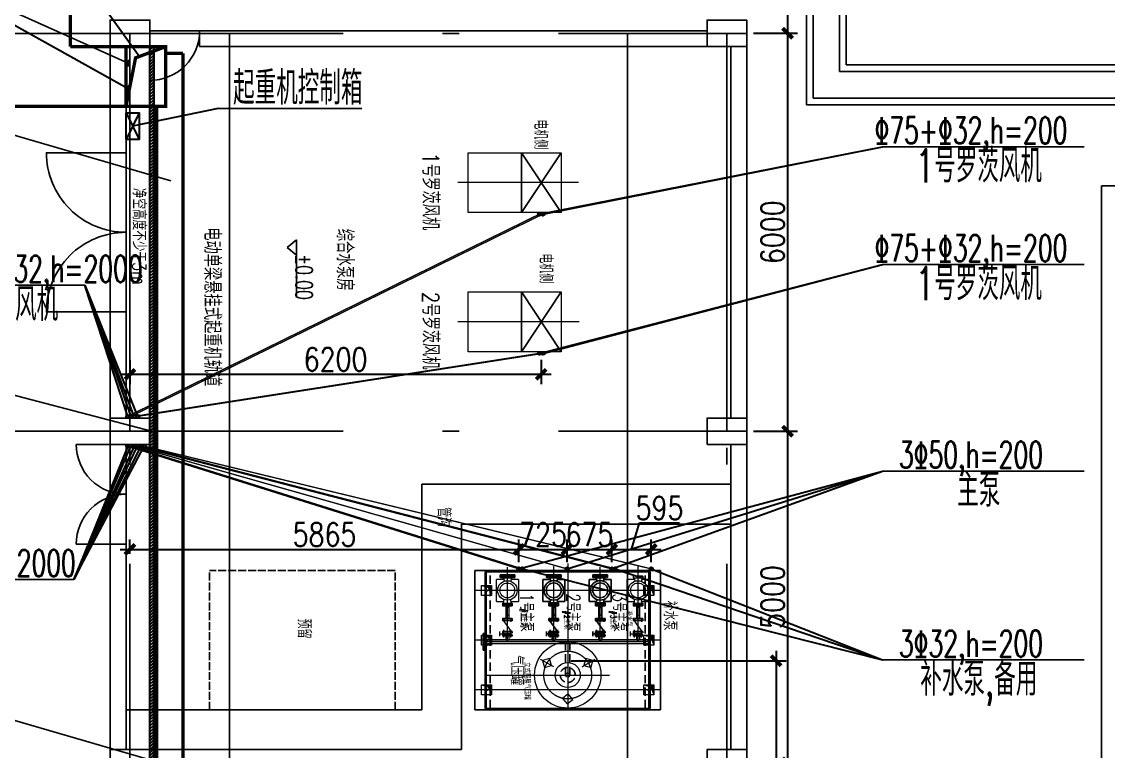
# Model space of a CAD drawing. Header units: millimetres. Extents: x -437359 to 106527, y -82378 to 117612.
# Drawn here: x -424133 to -407750, y 19284 to 30284 of the extents above; entities that cross this region are included whole.
import ezdxf
from ezdxf.enums import TextEntityAlignment as Align

# ---------------------------------------------------------------- set-up
doc = ezdxf.new("R2010")
doc.units = ezdxf.units.MM
for name, pattern in [('ACAD_ISO02W100', [15, 12, -3]), ('ACAD_ISO10W100', [18.5, 12, -3, 0.5, -3]), ('DASH', [0.35, 0.25, -0.1]), ('DASHED2', [0.375, 0.25, -0.125])]:
    doc.linetypes.add(name, pattern=pattern)
doc.layers.get('0').update_dxf_attribs({"color": 8})
doc.layers.get('Defpoints').update_dxf_attribs({"color": 8})
for name, color, linetype in [('01', 8, 'Continuous'), ('11', 8, 'Continuous'), ('2', 8, 'Continuous'), ('4', 8, 'DASHED2'), ('8', 8, 'Continuous'), ('DIM_SYMB', 8, 'Continuous'), ('EQUIPMENT', 8, 'Continuous'), ('NEW', 8, 'Continuous'), ('n道路竖向', 8, 'Continuous'), ('桥架标注', 8, 'Continuous'), ('水管', 8, 'Continuous'), ('生活水管道', 8, 'Continuous'), ('管道标注', 8, 'Continuous')]:
    doc.layers.add(name, color=color, linetype=linetype)
for name, color, linetype, lineweight in [('中心线', 8, 'ACAD_ISO10W100', 5), ('尺寸标注', 8, 'Continuous', 18), ('电缆通道', 8, 'Continuous', 30)]:
    doc.layers.add(name, color=color, linetype=linetype, lineweight=lineweight)
doc.styles.add('geditxt1', font='geditxt.shx', dxfattribs={"width": 0.65, "bigfont": 'hzfs_1.shx'})
doc.styles.add('HZ', font='geditxt.shx', dxfattribs={"width": 0.8, "bigfont": 'hzfs_1.shx'})
doc.styles.add('STYLE1', font='geditxt.shx', dxfattribs={"width": 0.7, "bigfont": 'hzfs_1.shx'})
doc.styles.add('WS', font='geditxt.shx', dxfattribs={"width": 0.75, "bigfont": 'hzfs_1.shx'})
doc.dimstyles.new('yk1.50', dxfattribs={"dimtxt": 350, "dimasz": 150, "dimexe": 150, "dimexo": 100, "dimgap": 50, "dimtad": 1, "dimdec": 0, "dimdsep": 46, "dimtxsty": 'HZ', "dimblk": 'ARCHTICK', "dimcen": 2.5, "dimdle": 150, "dimclrd": 256, "dimclre": 256, "dimclrt": 256, "dimadec": 0, "dimazin": 0, "dimtfac": 1, "dimtdec": 0, "dimtmove": 1, "dimatfit": 3, "dimfxl": 0, "dimlwd": -1, "dimlwe": -1, "dimarcsym": 0})

# ---------------------------------------------------------------- blocks, each defined once
blk = doc.blocks.new('AUDIT_I_151102162917-0')
for p, q in [((-8902, 1188), (-8786, 1188)), ((-8608, 1188), (-8664, 1188)), ((-8434, 1188), (-8377, 1188)), ((-8902, 1080), (-8786, 1080)), ((-8608, 1080), (-8665, 1080)), ((-8434, 1080), (-8377, 1080, 6))]:
    blk.add_line(p, q)
at = {"layer": '2'}
for p, q in [((-8880, 1157), (-8937, 1157)), ((-8880, 1246), (-8812, 1246)), ((-8880, 1061), (-8880, 1207)), ((-8862, 1207), (-8880, 1207)), ((-8862, 1061), (-8862, 1207)), ((-8862, 1069), (-8830, 1198)), ((-8862, 1198), (-8830, 1069)), ((-8846, 1246), (-8846, 1134)), ((-8830, 1207), (-8830, 1061)), ((-8812, 1207), (-8830, 1207)), ((-8812, 1061), (-8812, 1207)), ((-8652, 1192), (-8812, 1076)), ((-8652, 1061), (-8652, 1207)), ((-8617, 1207), (-8652, 1207)), ((-8635, 1207), (-8635, 1061)), ((-8617, 1061), (-8617, 1207)), ((-8425, 1157), (-8617, 1157)), ((-8568, 1110), (-8568, 1157)), ((-8451, 1110), (-8451, 1157)), ((-8425, 1207), (-8425, 1061)), ((-8382, 1207), (-8425, 1207)), ((-8407, 1061), (-8407, 1207)), ((-8382, 1207), (-8382, 1190, 1)), ((-8382, 1207), (-8382, 1061)), ((-8382, 1190), (-8330, 1184)), ((-8358, 1300), (-8358, 1187)), ((-8358, 1300), (-8026, 1300)), ((-8003, 1190), (-8054, 1184)), ((-8026, 1187), (-8026, 1300)), ((-8003, 1207), (-8003, 1061)), ((-7979, 1207), (-8003, 1207)), ((-7977, 1061), (-7977, 1207)), ((-8880, 1110), (-8937, 1110)), ((-8862, 1061), (-8880, 1061)), ((-8812, 1061), (-8830, 1061)), ((-8617, 1061), (-8652, 1061)), ((-8425, 1110), (-8617, 1110)), ((-8382, 1061), (-8425, 1061)), ((-8382, 1077), (-8330, 1084)), ((-8358, 1080), (-8358, 968)), ((-8003, 1077), (-8054, 1084)), ((-8026, 968), (-8026, 1080, 1)), ((-7977, 1061), (-8003, 1061)), ((-7977, 1113), (-7977, 1061)), ((-8026, 968), (-8358, 968))]:
    blk.add_line(p, q, dxfattribs=at)
for radius in [147, 112]:
    blk.add_circle((-8192, 1134), radius, dxfattribs=at)
blk.add_arc((-8913, 1134), 33.2, 134.7843, 225.2157, dxfattribs=at)
at = {"layer": '11', "style": 'STYLE1'}
blk.add_text('主泵', height=2.44, dxfattribs=at).set_placement((-8276, 1095), align=Align.BOTTOM_LEFT)
blk = doc.blocks.new('AUDIT_I_151102162917-1')
for p, q in [((-8902, 488), (-8786, 488)), ((-8902, 380), (-8786, 380)), ((-8608, 380), (-8665, 380)), ((-8608, 488), (-8664, 488)), ((-8434, 488), (-8377, 488)), ((-8434, 380), (-8377, 380, 6))]:
    blk.add_line(p, q)
at = {"layer": '2'}
for p, q in [((-8880, 546), (-8812, 546)), ((-8880, 361), (-8880, 507)), ((-8862, 507), (-8880, 507)), ((-8862, 361), (-8862, 507)), ((-8862, 369), (-8830, 498)), ((-8862, 498), (-8830, 369)), ((-8846, 546), (-8846, 434)), ((-8830, 507), (-8830, 361)), ((-8812, 507), (-8830, 507)), ((-8812, 361), (-8812, 507)), ((-8652, 492), (-8812, 376)), ((-8652, 361), (-8652, 507)), ((-8617, 507), (-8652, 507)), ((-8635, 507), (-8635, 361)), ((-8617, 361), (-8617, 507)), ((-8425, 507), (-8425, 361)), ((-8382, 507), (-8425, 507)), ((-8407, 361), (-8407, 507)), ((-8382, 507), (-8382, 490, 1)), ((-8382, 507), (-8382, 361)), ((-8358, 600), (-8358, 487)), ((-8358, 600), (-8026, 600)), ((-8026, 487), (-8026, 600)), ((-8003, 507), (-8003, 361)), ((-7979, 507), (-8003, 507)), ((-7977, 361), (-7977, 507)), ((-8880, 457), (-8937, 457)), ((-8880, 410), (-8937, 410)), ((-8862, 361), (-8880, 361)), ((-8812, 361), (-8830, 361)), ((-8617, 361), (-8652, 361)), ((-8425, 457), (-8617, 457)), ((-8425, 410), (-8617, 410)), ((-8568, 410), (-8568, 457)), ((-8451, 410), (-8451, 457)), ((-8382, 361), (-8425, 361)), ((-8382, 490), (-8330, 484)), ((-8382, 377), (-8330, 384)), ((-8358, 380), (-8358, 268)), ((-8003, 490), (-8054, 484)), ((-8003, 377), (-8054, 384)), ((-8026, 268), (-8026, 380, 1)), ((-7977, 361), (-8003, 361)), ((-7977, 413), (-7977, 361)), ((-8026, 268), (-8358, 268))]:
    blk.add_line(p, q, dxfattribs=at)
for radius in [147, 112]:
    blk.add_circle((-8192, 434), radius, dxfattribs=at)
blk.add_arc((-8913, 434), 33.2, 134.7843, 225.2157, dxfattribs=at)
at = {"layer": '11', "style": 'STYLE1'}
blk.add_text('主泵', height=2.44, dxfattribs=at).set_placement((-8276, 395), align=Align.BOTTOM_LEFT)
blk = doc.blocks.new('A$C1347408C')
at = {"lineweight": 0}
for p, q in [((-1258, -111), (-1315, -111, 6)), ((-1085, -111), (-1028, -111)), ((-791, -111), (-906, -111)), ((-1258, -219), (-1315, -219)), ((-1085, -219), (-1028, -219)), ((-791, -219), (-906, -219)), ((-1258, -2081), (-1315, -2081, 6)), ((-1085, -2081), (-1028, -2081)), ((-791, -2081), (-906, -2081)), ((-1258, -2189), (-1315, -2189)), ((-1085, -2189), (-1028, -2189)), ((-791, -2189), (-906, -2189))]:
    blk.add_line(p, q, dxfattribs=at)
at = {"layer": '2', "lineweight": 0}
for p, q in [((-1500, 25, 0), (-1775, 25, 1)), ((-1775, 25), (-1775, -2475)), ((-1666, 1), (-1334, 1)), ((-1666, 1), (-1666, -111)), ((275, 25), (-1500, 25)), ((-1334, -111), (-1334, 1)), ((-757, 25), (-757, -141)), ((-693, 25), (-693, -2445)), ((275, -2475), (275, 25)), ((-1715, -144), (-1715, -92)), ((-1715, -92), (-1715, -238)), ((-1715, -92), (-1690, -92)), ((-1690, -238), (-1690, -92)), ((-1690, -108), (-1638, -115)), ((-1310, -108), (-1362, -115)), ((-1310, -238), (-1310, -92)), ((-1310, -92), (-1267, -92)), ((-1285, -92), (-1285, -238)), ((-1267, -238), (-1267, -92)), ((-1267, -141), (-1075, -141)), ((-1241, -141), (-1241, -189)), ((-1124, -141), (-1124, -189)), ((-1075, -92), (-1075, -238)), ((-1075, -92), (-1040, -92)), ((-1058, -238), (-1058, -92)), ((-1040, -92), (-1040, -238)), ((-1040, -224), (-880, -107)), ((-880, -92), (-880, -238)), ((-880, -92), (-863, -92)), ((-863, -238), (-863, -92)), ((-830, -100), (-863, -230)), ((-830, -230), (-863, -100)), ((-830, -92), (-830, -238)), ((-830, -92), (-813, -92)), ((-813, -92), (-813, -238)), ((-813, -141), (-756, -141)), ((-1713, -238), (-1690, -238)), ((-1690, -222), (-1638, -215)), ((-1666, -219), (-1666, -331)), ((-1310, -222), (-1362, -215)), ((-1334, -331), (-1334, -219)), ((-1310, -238), (-1310, -222)), ((-1310, -238), (-1267, -238)), ((-1267, -189), (-1075, -189)), ((-1075, -238), (-1040, -238)), ((-880, -238), (-863, -238)), ((-813, -277), (-880, -277)), ((-846, -277), (-846, -165)), ((-830, -238), (-813, -238)), ((-813, -189), (-756, -189)), ((-757, -189), (-757, -711, 1)), ((-1334, -331), (-1666, -331)), ((-757, -759), (-757, -1411)), ((-444, -846), (-472, -952)), ((-472, -952), (-366, -981)), ((-338, -874), (-444, -846)), ((-366, -981), (-338, -874)), ((143, -1148), (58, -1217)), ((58, -1217), (127, -1302)), ((127, -1302), (212, -1233)), ((212, -1233), (143, -1148)), ((-757, -1459), (-757, -2111)), ((-366, -1469), (-472, -1498)), ((-338, -1576), (-366, -1469)), ((-472, -1498), (-444, -1604)), ((-444, -1604), (-338, -1576)), ((-1715, -2114), (-1715, -2062)), ((-1715, -2062), (-1715, -2208)), ((-1715, -2062), (-1690, -2062)), ((-1690, -2208), (-1690, -2062)), ((-1690, -2078), (-1638, -2085)), ((-1666, -1969), (-1334, -1969)), ((-1666, -1969), (-1666, -2081, 1)), ((-1310, -2078), (-1362, -2085)), ((-1334, -2081), (-1334, -1969)), ((-1310, -2062), (-1267, -2062)), ((-1310, -2208), (-1310, -2062)), ((-1285, -2062), (-1285, -2208)), ((-1267, -2208), (-1267, -2062)), ((-1267, -2111), (-1075, -2111)), ((-1241, -2111), (-1241, -2159)), ((-1124, -2111), (-1124, -2159)), ((-1075, -2062), (-1075, -2208)), ((-1075, -2062), (-1040, -2062)), ((-1058, -2208), (-1058, -2062)), ((-1040, -2062), (-1040, -2208)), ((-1040, -2194), (-880, -2077)), ((-880, -2062), (-880, -2208)), ((-880, -2062), (-863, -2062)), ((-863, -2208), (-863, -2062)), ((-830, -2070), (-863, -2200)), ((-830, -2200), (-863, -2070)), ((-830, -2062), (-830, -2208)), ((-830, -2062), (-813, -2062)), ((-813, -2062), (-813, -2208)), ((-813, -2111), (-756, -2111)), ((-1713, -2208), (-1690, -2208)), ((-1690, -2192), (-1638, -2185)), ((-1666, -2189), (-1666, -2301)), ((-1310, -2192), (-1362, -2185)), ((-1334, -2301), (-1334, -2189)), ((-1310, -2208), (-1310, -2192)), ((-1310, -2208), (-1267, -2208)), ((-1267, -2159), (-1075, -2159)), ((-1075, -2208), (-1040, -2208)), ((-880, -2208), (-863, -2208)), ((-813, -2247), (-880, -2247)), ((-846, -2247), (-846, -2135)), ((-830, -2208), (-813, -2208)), ((-813, -2159), (-756, -2159)), ((-757, -2159), (-757, -2445)), ((-1334, -2301), (-1666, -2301)), ((-788, -2475), (-788, -2445)), ((-662, -2445), (-788, -2445)), ((-662, -2475), (-662, -2445)), ((-1775, -2475), (-1500, -2475)), ((-1500, -2475), (275, -2475))]:
    blk.add_line(p, q, dxfattribs=at)
for centre, radius in [((-1500, -165), 147), ((-1500, -165), 112), ((-225, -1225), 500), ((-225, -1225), 189), ((-1500, -2135), 147), ((-1500, -2135), 112)]:
    blk.add_circle(centre, radius, dxfattribs=at)
for centre in [(-779, -165), (-779, -2135)]:
    blk.add_arc(centre, 33.2, 314.7843, 45.2157, dxfattribs=at)
at = {"layer": '4', "ltscale": 500}
for p, q in [((275, -56), (-1775, -56)), ((-225, -1193), (-693, -1193)), ((-225, -1257), (-693, -1257, 6)), ((275, -2394), (-1775, -2394))]:
    blk.add_line(p, q, dxfattribs=at)
at = {"layer": '4', "lineweight": 0}
for p, q in [((-724, -1193), (-725, -1193)), ((-724, -1257), (-725, -1257))]:
    blk.add_line(p, q, dxfattribs=at)
blk.add_circle((-225, -1225), 32, dxfattribs=at)
at = {"layer": '4', "ltscale": 500}
for start, end in [(90, 180), (0, 90), (180, 270), (270, 0)]:
    blk.add_arc((-225, -1225), 113, start, end, dxfattribs=at)
at = {"layer": '4', "lineweight": 0}
blk.add_arc((-693, -1225), 32, 90, 270, dxfattribs=at)
at = {"layer": '中心线', "ltscale": 300}
for p, q in [((275, 0), (-1775, 0)), ((-1500, 25), (-1500, -2475)), ((-1500, 25), (-1500, -25)), ((-750, 25), (-750, -25)), ((-725, 25), (-725, -2475)), ((0, 25), (0, -25)), ((-733, -165), (-1866, -165)), ((-225, -2475, -1), (-225, -595, 1)), ((-733, -735), (-1851, -735)), ((-444, -846), (-463, -813)), ((-405, -913), (-444, -846)), ((-366, -981), (-405, -913)), ((-350, -1008), (-366, -981)), ((-1904, -1225), (304, -1225)), ((-732, -1435), (-1866, -1435)), ((-366, -1469), (-405, -1537)), ((-346, -1435), (-366, -1469)), ((-444, -1604), (-461, -1634)), ((-405, -1537), (-444, -1604)), ((-732, -2135), (-1852, -2135)), ((275, -2450), (-1775, -2450)), ((-1500, -2475), (-1500, -2425)), ((-750, -2475), (-750, -2425)), ((0, -2475), (0, -2425))]:
    blk.add_line(p, q, dxfattribs=at)
blk.add_circle((-225, -1225), 360, dxfattribs=at)
at = {"layer": '尺寸标注'}
for centre in [(-1500, 0), (-750, 0), (0, 0), (-1500, -2450), (-750, -2450), (0, -2450)]:
    blk.add_circle(centre, 14, dxfattribs=at)
at = {"lineweight": 0, "rotation": 180}
for name in ['AUDIT_I_151102162917-1', 'AUDIT_I_151102162917-0']:
    blk.add_blockref(name, (-9693, -301), dxfattribs=at)
at = {"layer": '01', "color": 2, "style": 'HZ', "width": 0.75}
for s, p in [('补水泵', (-1196, -341)), ('#3主泵', (-1196, -580)), ('#2主泵', (-1196, -1280)), ('#1主泵', (-1224, -1923))]:
    blk.add_text(s, height=80, dxfattribs=at).set_placement(p)
blk.add_text('立式隔膜气压罐', height=80, rotation=360, dxfattribs=at).set_placement((-418, -1876))
at = {"layer": '11', "lineweight": 0, "style": 'STYLE1'}
for s, p in [('补水泵', (-1374, -119)), ('主泵', (-1416, -2096))]:
    blk.add_text(s, height=2.44, rotation=180, dxfattribs=at).set_placement(p, align=Align.BOTTOM_LEFT)
blk = doc.blocks.new('A$C1EB803F9')
at = {"layer": '8'}
h = blk.add_hatch(color=7, dxfattribs=at)
h.paths.add_polyline_path([(-1800, -100), (-1800, -130), (-1725, -100)])
h.paths.add_polyline_path([(-1875, -100), (-1875, -175), (-1845, -175), (-1832, -143), (-1800, -130), (-1800, -100)])
h.paths.add_polyline_path([(-1875, -250), (-1845, -175), (-1875, -175)])
h = blk.add_hatch(color=7, dxfattribs=at)
h.paths.add_polyline_path([(-1050, -100), (-1050, -130), (-975, -100)])
h.paths.add_polyline_path([(-1125, -100), (-1125, -175), (-1095, -175), (-1082, -143), (-1050, -130), (-1050, -100)])
h.paths.add_polyline_path([(-1125, -250), (-1095, -175), (-1125, -175)])
h = blk.add_hatch(color=7, dxfattribs=at)
h.paths.add_polyline_path([(-300, -100), (-300, -130), (-225, -100)])
h.paths.add_polyline_path([(-375, -100), (-375, -175), (-345, -175), (-332, -143), (-300, -130), (-300, -100)])
h.paths.add_polyline_path([(-375, -250), (-345, -175), (-375, -175)])
h = blk.add_hatch(color=7, dxfattribs=at)
h.paths.add_polyline_path([(-1800, -2550), (-1800, -2580), (-1725, -2550)])
h.paths.add_polyline_path([(-1875, -2550), (-1875, -2625), (-1845, -2625), (-1832, -2593), (-1800, -2580), (-1800, -2550)])
h.paths.add_polyline_path([(-1875, -2700), (-1845, -2625), (-1875, -2625)])
h = blk.add_hatch(color=7, dxfattribs=at)
h.paths.add_polyline_path([(-1050, -2550), (-1050, -2580), (-975, -2550)])
h.paths.add_polyline_path([(-1125, -2550), (-1125, -2625), (-1095, -2625), (-1082, -2593), (-1050, -2580), (-1050, -2550)])
h.paths.add_polyline_path([(-1125, -2700), (-1095, -2625), (-1125, -2625)])
h = blk.add_hatch(color=7, dxfattribs=at)
h.paths.add_polyline_path([(-300, -2550), (-300, -2580), (-225, -2550)])
h.paths.add_polyline_path([(-375, -2550), (-375, -2625), (-345, -2625), (-332, -2593), (-300, -2580), (-300, -2550)])
h.paths.add_polyline_path([(-375, -2700), (-345, -2625), (-375, -2625)])
at = {"layer": '中心线', "ltscale": 300}
for p, q in [((-1800, 0), (-1800, -2800)), ((-1050, 0), (-1050, -2800)), ((-300, 0), (-300, -2800)), ((-2100, -175), (0, -175)), ((0, -2625), (-2100, -2625))]:
    blk.add_line(p, q, dxfattribs=at)
at = {"layer": '尺寸标注', "color": 3}
for p, q in [((-1875, -250), (-1848, -148)), ((-1848, -148), (-1725, -100)), ((-1125, -250), (-1098, -148)), ((-1098, -148), (-975, -100)), ((-375, -250), (-348, -148)), ((-348, -148), (-225, -100)), ((-1875, -2700), (-1848, -2598)), ((-1848, -2598), (-1725, -2550)), ((-1125, -2700), (-1098, -2598)), ((-1098, -2598), (-975, -2550)), ((-375, -2700), (-348, -2598)), ((-348, -2598), (-225, -2550))]:
    blk.add_line(p, q, dxfattribs=at)
for points in [[(-2100, 0), (0, 0), (0, -2800), (-2100, -2800)], [(-1875, -100), (-1725, -100), (-1725, -250), (-1875, -250)], [(-1125, -100), (-975, -100), (-975, -250), (-1125, -250)], [(-375, -100), (-225, -100), (-225, -250), (-375, -250)], [(-1875, -2550), (-1725, -2550), (-1725, -2700), (-1875, -2700)], [(-1125, -2550), (-975, -2550), (-975, -2700), (-1125, -2700)], [(-375, -2550), (-225, -2550), (-225, -2700), (-375, -2700)]]:
    blk.add_lwpolyline(points, close=True, dxfattribs=at)
blk.add_blockref('A$C1347408C', (-300, -175))
blk = doc.blocks.new('法兰DN125')
at = {"lineweight": -3, "ltscale": 10}
for p, q in [((125, 0), (-125, 0)), ((-125, 0), (-125, -22)), ((125, -22), (125, 0)), ((-125, -22), (125, -22)), ((-125, -22), (125, -22)), ((-125, -47), (-125, -25)), ((-125, -25), (125, -25)), ((125, -47), (-125, -47)), ((125, -25), (125, -47))]:
    blk.add_line(p, q, dxfattribs=at)
blk = doc.blocks.new('A$C3E227F65')
blk.add_lwpolyline([(0, 12350), (0, 25050), (36700, 25050), (36700, 12350)])
blk = doc.blocks.new('qsc')
at = {"layer": '水管'}
blk.add_blockref('A$C3E227F65', (272865, 69237), dxfattribs=at)
blk = doc.blocks.new('_ArchTick')
at = {"color": 0, "linetype": 'ByBlock', "const_width": 0.4}
blk.add_lwpolyline([(-0.5, -0.5), (0.5, 0.5)], dxfattribs=at)
blk = doc.blocks.new('*D381')
at = {"layer": 'Defpoints', "color": 0, "transparency": 16777216}
for p in [(-413201, 33609), (-413201, 30109), (-412586, 30109)]:
    blk.add_point(p, dxfattribs=at)
at = {"layer": '电缆通道', "transparency": 16777216}
for p, q in [((-412586, 33759), (-412586, 29959)), ((-413101, 33609), (-412436, 33609)), ((-413101, 30109), (-412436, 30109))]:
    blk.add_line(p, q, dxfattribs=at)
at = {"layer": '电缆通道', "transparency": 16777216, "xscale": 150, "yscale": 150, "zscale": 150}
for p, rotation in [((-412586, 33609), 90), ((-412586, 30109), 270)]:
    blk.add_blockref('_ArchTick', p, dxfattribs=dict(at, rotation=rotation))
at = {"layer": '电缆通道', "transparency": 16777216, "insert": (-412811, 31859), "char_height": 350, "attachment_point": 5, "rotation": 90, "style": 'HZ'}
blk.add_mtext('3500', dxfattribs=at)
blk = doc.blocks.new('*D382')
at = {"layer": 'Defpoints', "color": 0, "transparency": 16777216}
for p in [(-413201, 30109), (-413201, 24109), (-412586, 24109)]:
    blk.add_point(p, dxfattribs=at)
at = {"layer": '电缆通道', "transparency": 16777216}
for p, q in [((-412586, 30259), (-412586, 23959)), ((-413101, 30109), (-412436, 30109)), ((-413101, 24109), (-412436, 24109))]:
    blk.add_line(p, q, dxfattribs=at)
at = {"layer": '电缆通道', "transparency": 16777216, "xscale": 150, "yscale": 150, "zscale": 150}
for p, rotation in [((-412586, 30109), 90), ((-412586, 24109), 270)]:
    blk.add_blockref('_ArchTick', p, dxfattribs=dict(at, rotation=rotation))
at = {"layer": '电缆通道', "transparency": 16777216, "insert": (-412811, 27109), "char_height": 350, "attachment_point": 5, "rotation": 90, "style": 'HZ'}
blk.add_mtext('6000', dxfattribs=at)
blk = doc.blocks.new('*D383')
at = {"layer": 'Defpoints', "color": 0, "transparency": 16777216}
for p in [(-413201, 24109), (-413201, 19109), (-412586, 19109)]:
    blk.add_point(p, dxfattribs=at)
at = {"layer": '电缆通道', "transparency": 16777216}
for p, q in [((-412586, 24259), (-412586, 18959)), ((-413101, 24109), (-412436, 24109)), ((-413101, 19109), (-412436, 19109))]:
    blk.add_line(p, q, dxfattribs=at)
at = {"layer": '电缆通道', "transparency": 16777216, "xscale": 150, "yscale": 150, "zscale": 150}
for p, rotation in [((-412586, 24109), 90), ((-412586, 19109), 270)]:
    blk.add_blockref('_ArchTick', p, dxfattribs=dict(at, rotation=rotation))
at = {"layer": '电缆通道', "transparency": 16777216, "insert": (-412811, 21609), "char_height": 350, "attachment_point": 5, "rotation": 90, "style": 'HZ'}
blk.add_mtext('5000', dxfattribs=at)
blk = doc.blocks.new('*D433')
at = {"layer": 'Defpoints', "color": 0, "transparency": 16777216}
for p in [(-422501, 25284), (-416301, 25284), (-422501, 24967)]:
    blk.add_point(p, dxfattribs=at)
at = {"layer": '电缆通道', "transparency": 16777216}
for p, q in [((-422501, 25184), (-422501, 24817)), ((-416301, 25184), (-416301, 24817)), ((-416151, 24967), (-422651, 24967))]:
    blk.add_line(p, q, dxfattribs=at)
at = {"layer": '电缆通道', "transparency": 16777216, "xscale": 150, "yscale": 150, "zscale": 150, "rotation": 180}
blk.add_blockref('_ArchTick', (-422501, 24967), dxfattribs=at)
at = {"layer": '电缆通道', "transparency": 16777216, "xscale": 150, "yscale": 150, "zscale": 150}
blk.add_blockref('_ArchTick', (-416301, 24967), dxfattribs=at)
at = {"layer": '电缆通道', "transparency": 16777216, "insert": (-419401, 25192), "char_height": 350, "attachment_point": 5, "style": 'HZ'}
blk.add_mtext('6200', dxfattribs=at)
blk = doc.blocks.new('*D434')
at = {"layer": 'Defpoints', "color": 0, "transparency": 16777216}
for p in [(-416636, 22327), (-422501, 22163), (-416636, 22034)]:
    blk.add_point(p, dxfattribs=at)
at = {"layer": '电缆通道', "transparency": 16777216}
for p, q in [((-422501, 22263), (-422501, 22477)), ((-416636, 22134), (-416636, 22477)), ((-422651, 22327), (-416486, 22327))]:
    blk.add_line(p, q, dxfattribs=at)
at = {"layer": '电缆通道', "transparency": 16777216, "xscale": 150, "yscale": 150, "zscale": 150, "rotation": 180}
blk.add_blockref('_ArchTick', (-422501, 22327), dxfattribs=at)
at = {"layer": '电缆通道', "transparency": 16777216, "xscale": 150, "yscale": 150, "zscale": 150}
blk.add_blockref('_ArchTick', (-416636, 22327), dxfattribs=at)
at = {"layer": '电缆通道', "transparency": 16777216, "insert": (-419568, 22552), "char_height": 350, "attachment_point": 5, "style": 'HZ'}
blk.add_mtext('5865', dxfattribs=at)
blk = doc.blocks.new('*D435')
at = {"layer": 'Defpoints', "color": 0, "transparency": 16777216}
for p in [(-415911, 22327), (-416636, 22034), (-415911, 22034)]:
    blk.add_point(p, dxfattribs=at)
at = {"layer": '电缆通道', "transparency": 16777216}
for p, q in [((-416636, 22134), (-416636, 22477)), ((-415911, 22134), (-415911, 22477)), ((-416786, 22327), (-415761, 22327))]:
    blk.add_line(p, q, dxfattribs=at)
at = {"layer": '电缆通道', "transparency": 16777216, "xscale": 150, "yscale": 150, "zscale": 150, "rotation": 180}
blk.add_blockref('_ArchTick', (-416636, 22327), dxfattribs=at)
at = {"layer": '电缆通道', "transparency": 16777216, "xscale": 150, "yscale": 150, "zscale": 150}
blk.add_blockref('_ArchTick', (-415911, 22327), dxfattribs=at)
at = {"layer": '电缆通道', "transparency": 16777216, "insert": (-416273, 22552), "char_height": 350, "attachment_point": 5, "style": 'HZ'}
blk.add_mtext('725', dxfattribs=at)
blk = doc.blocks.new('*D436')
at = {"layer": 'Defpoints', "color": 0, "transparency": 16777216}
for p in [(-415236, 22327), (-415911, 22034), (-415236, 22034)]:
    blk.add_point(p, dxfattribs=at)
at = {"layer": '电缆通道', "transparency": 16777216}
for p, q in [((-415911, 22134), (-415911, 22477)), ((-415236, 22134), (-415236, 22477)), ((-416061, 22327), (-415086, 22327))]:
    blk.add_line(p, q, dxfattribs=at)
at = {"layer": '电缆通道', "transparency": 16777216, "xscale": 150, "yscale": 150, "zscale": 150, "rotation": 180}
blk.add_blockref('_ArchTick', (-415911, 22327), dxfattribs=at)
at = {"layer": '电缆通道', "transparency": 16777216, "xscale": 150, "yscale": 150, "zscale": 150}
blk.add_blockref('_ArchTick', (-415236, 22327), dxfattribs=at)
at = {"layer": '电缆通道', "transparency": 16777216, "insert": (-415573, 22552), "char_height": 350, "attachment_point": 5, "style": 'HZ'}
blk.add_mtext('675', dxfattribs=at)
blk = doc.blocks.new('*D437')
at = {"layer": 'Defpoints', "color": 0, "transparency": 16777216}
for p in [(-414641, 22327), (-415236, 22034), (-414641, 22034)]:
    blk.add_point(p, dxfattribs=at)
at = {"layer": '电缆通道', "transparency": 16777216}
for p, q in [((-414938, 22327), (-414818, 22727)), ((-414818, 22727), (-414214, 22727)), ((-415236, 22134), (-415236, 22477)), ((-414641, 22134), (-414641, 22477)), ((-415386, 22327), (-414491, 22327))]:
    blk.add_line(p, q, dxfattribs=at)
at = {"layer": '电缆通道', "transparency": 16777216, "xscale": 150, "yscale": 150, "zscale": 150, "rotation": 180}
blk.add_blockref('_ArchTick', (-415236, 22327), dxfattribs=at)
at = {"layer": '电缆通道', "transparency": 16777216, "xscale": 150, "yscale": 150, "zscale": 150}
blk.add_blockref('_ArchTick', (-414641, 22327), dxfattribs=at)
at = {"layer": '电缆通道', "transparency": 16777216, "insert": (-414516, 22952), "char_height": 350, "attachment_point": 5, "style": 'HZ'}
blk.add_mtext('595', dxfattribs=at)
blk = doc.blocks.new('*D441')
at = {"layer": 'Defpoints', "color": 0, "transparency": 16777216}
for p in [(-415951, 20649, 3), (-417276, 5010), (-412758, 5010)]:
    blk.add_point(p, dxfattribs=at)
at = {"layer": '电缆通道', "transparency": 16777216}
for p, q in [((-415851, 20649), (-412608, 20649)), ((-412758, 20799), (-412758, 4860)), ((-417176, 5010), (-412608, 5010))]:
    blk.add_line(p, q, dxfattribs=at)
at = {"layer": '电缆通道', "transparency": 16777216, "xscale": 150, "yscale": 150, "zscale": 150}
for p, rotation in [((-412758, 20649), 90), ((-412758, 5010), 270)]:
    blk.add_blockref('_ArchTick', p, dxfattribs=dict(at, rotation=rotation))
at = {"layer": '电缆通道', "transparency": 16777216, "insert": (-412983, 12829), "char_height": 350, "attachment_point": 5, "rotation": 90, "style": 'HZ'}
blk.add_mtext('15639', dxfattribs=at)

msp = doc.modelspace()

# ---------------------------------------------------------------- hatches: boundary and pattern name
at = {"layer": '电缆通道'}
h = msp.add_hatch(dxfattribs=at)
h.set_pattern_fill('ANSI31', color=256, scale=10, style=0)
h.set_pattern_definition([(45, (-151343.336, -8789.16), (-22.4506403, 22.4506403), [])])
h.paths.add_polyline_path([(-422200.6, 29908.6), (-422142.6, 29908.6), (-422142.6, 3148.6), (-422200.6, 3148.6)])
for points in [[(-422530.7, 29698.6), (-422522.7, 29698.6), (-422522.7, 29618.6), (-422530.7, 29618.6)], [(-422530.7, 29316.8), (-422522.7, 29316.8), (-422522.7, 29236.8), (-422530.7, 29236.8)]]:
    msp.add_hatch(color=256, dxfattribs=at).paths.add_polyline_path(points)

# ---------------------------------------------------------------- linework, layer by layer
for p, q in [((-412300.6, 50808.6), (-412300.6, 29031.9)), ((-412200.6, 50908.6), (-412200.6, 29131.9)), ((-411800.6, 41558.6), (-411800.6, 29531.9)), ((-411700.6, 41358.6), (-411700.6, 29631.9)), ((-422200.6, 30148.6), (-413800.6, 30148.6)), ((-422200.6, 30148.6), (-413800.6, 30148.6)), ((-421450.6, 30148.6), (-421450.6, 29908.6)), ((-422800.6, 29908.6), (-422800.6, 24308.6)), ((-422560.6, 29908.6), (-422560.6, 24308.6)), ((-421450.6, 29908.6), (-413800.6, 29908.6)), ((-421450.6, 29908.6), (-413800.6, 29908.6)), ((-413440.6, 29908.6), (-413440.6, 24308.6)), ((-413200.6, 29908.6), (-413200.6, 24308.6)), ((-411800.6, 29531.9), (-383388.6, 29531.9)), ((-411700.6, 29631.9), (-383288.6, 29631.9)), ((-412300.6, 29031.9), (-383288.6, 29031.9)), ((-412200.6, 29131.9), (-383388.6, 29131.9)), ((-416598.3, 28308.6), (-416598.3, 27408.6)), ((-416598.3, 28308.6), (-416000.6, 27408.6)), ((-416000.6, 28308.6), (-416598.3, 27408.6)), ((-416598.3, 26208.6), (-416598.3, 25308.6)), ((-416598.3, 26208.6), (-416000.6, 25308.6)), ((-416000.6, 26208.6), (-416598.3, 25308.6)), ((-422800.6, 23908.6), (-422800.6, 19308.6)), ((-422560.6, 23908.6), (-422560.6, 19308.6)), ((-413440.6, 23908.6), (-413440.6, 19308.6)), ((-413200.6, 23908.6), (-413200.6, 19308.6)), ((-413440.6, 23308.6), (-418100.6, 23308.6)), ((-418100.6, 23308.6), (-418100.6, 19908.6)), ((-417500.6, 22708.6), (-413440.6, 22708.6)), ((-417500.6, 22708.6), (-417500.6, 19308.6)), ((-417300.6, 19908.6), (-417300.6, 22008.6)), ((-414500.6, 22008.6), (-417300.6, 22008.6)), ((-414500.6, 19908.6), (-414500.6, 22008.6)), ((-418100.6, 19908.6), (-422560.6, 19908.6)), ((-418500.6, 19908.6), (-421300.6, 19908.6)), ((-414500.6, 19908.6), (-417300.6, 19908.6)), ((-422200.6, 19308.6), (-417500.6, 19308.6))]:
    msp.add_line(p, q)
at = {"linetype": 'ACAD_ISO02W100', "ltscale": 10}
for p, q in [((-421300.6, 19908.6), (-421300.6, 22008.6)), ((-418500.6, 22008.6), (-421300.6, 22008.6)), ((-418500.6, 19908.6), (-418500.6, 22008.6))]:
    msp.add_line(p, q, dxfattribs=at)
for points in [[(-422800.6, 29908.6), (-422200.6, 29908.6), (-422200.6, 30308.6), (-422800.6, 30308.6)], [(-422800.6, 29908.6), (-422200.6, 29908.6), (-422200.6, 30308.6), (-422800.6, 30308.6)], [(-413800.6, 29908.6), (-413200.6, 29908.6), (-413200.6, 30308.6), (-413800.6, 30308.6)], [(-413800.6, 29908.6), (-413200.6, 29908.6), (-413200.6, 30308.6), (-413800.6, 30308.6)], [(-422800.6, 23908.6), (-422200.6, 23908.6), (-422200.6, 24308.6), (-422800.6, 24308.6)], [(-422800.6, 23908.6), (-422200.6, 23908.6), (-422200.6, 24308.6), (-422800.6, 24308.6)], [(-413800.6, 23908.6), (-413200.6, 23908.6), (-413200.6, 24308.6), (-413800.6, 24308.6)], [(-413800.6, 23908.6), (-413200.6, 23908.6), (-413200.6, 24308.6), (-413800.6, 24308.6)], [(-422800.6, 18908.6), (-422200.6, 18908.6), (-422200.6, 19308.6), (-422800.6, 19308.6)], [(-413800.6, 18908.6), (-413200.6, 18908.6), (-413200.6, 19308.6), (-413800.6, 19308.6)]]:
    msp.add_lwpolyline(points, close=True)
for points in [[(-421450.6, 30148.6), (-421450.6, 30148.6), (-422200.6, 30148.6), (-422200.6, 29398.6), (-422200.6, 29398.6, 0.4142136)], [(-422560.6, 27108.6), (-422560.6, 27108.6), (-422560.6, 28308.6), (-423760.6, 28308.6), (-423760.6, 28308.6, 0.4142136)], [(-422560.6, 27108.6), (-422560.6, 27108.6), (-422560.6, 25908.6), (-423760.6, 25908.6), (-423760.6, 25908.6, -0.4142136)], [(-422560.6, 23158.6), (-422560.6, 23158.6), (-422560.6, 23908.6), (-423310.6, 23908.6), (-423310.6, 23908.6, 0.4142136)], [(-422560.6, 23158.6), (-422560.6, 23158.6), (-422560.6, 22408.6), (-423310.6, 22408.6), (-423310.6, 22408.6, -0.4142136)]]:
    msp.add_lwpolyline(points, format="xyb", close=True)
at = {"layer": 'DIM_SYMB'}
for p, q in [((-420129.2, 26880.2), (-419990.8, 26996.6)), ((-420129.2, 26880.2), (-419990.8, 26763.9)), ((-419990.8, 26996.6), (-419990.8, 26124.9))]:
    msp.add_line(p, q, dxfattribs=at)
at = {"layer": '中心线', "color": 1, "lineweight": -2, "ltscale": 500}
for p, q in [((-422500.6, 24108.6), (-422500.6, 41302.2)), ((-413500.6, 24108.6), (-413500.6, 41302.2)), ((-413500.6, 24108.6), (-413500.6, 41302.2)), ((-425288, 30108.6), (-413200.6, 30108.6)), ((-425288, 24108.6), (-413200.6, 24108.6)), ((-422500.6, 16108.6), (-422500.6, 24108.6)), ((-413500.6, 16108.6), (-413500.6, 24108.6))]:
    msp.add_line(p, q, dxfattribs=at)
at = {"layer": '中心线', "ltscale": 300}
for p, q in [((-415738.4, 27858.6), (-417557.4, 27858.6)), ((-415728.4, 25758.6), (-417557.4, 25758.6))]:
    msp.add_line(p, q, dxfattribs=at)
at = {"layer": '尺寸标注'}
for points in [[(-417400.6, 28308.6), (-416000.6, 28308.6), (-416000.6, 27408.6), (-417400.6, 27408.6)], [(-417400.6, 26208.6), (-416000.6, 26208.6), (-416000.6, 25308.6), (-417400.6, 25308.6)]]:
    msp.add_lwpolyline(points, close=True, dxfattribs=at)
at = {"layer": '桥架标注', "color": 3}
for p, q in [((-421173.4, 28974.8, -6908.4), (-419004.7, 28974.8)), ((-411154, 28399.7, -28535.1), (-408115.1, 28399.7)), ((-411154, 26624.2, -28535.1), (-408115.1, 26624.2)), ((-425431.1, 26311.2, -28535.1), (-423182.3, 26311.2, -7418.4)), ((-411154, 23508.9, -28535.1), (-408115.1, 23508.9)), ((-426776.5, 21875.6, -28535.1), (-423345.8, 21875.6, -7418.4)), ((-411154, 20660.7, -28535.1), (-408115.1, 20660.7))]:
    msp.add_line(p, q, dxfattribs=at)
for points in [[(-426020.1, 31225.6), (-422530.7, 29658.6)], [(-426203.2, 29141.5), (-421882.4, 27883.4)], [(-426020, 25115.9), (-422176.7, 24108)], [(-426020, 20266), (-421699.3, 19007.8)]]:
    msp.add_lwpolyline(points, dxfattribs=at)
at = {"layer": '生活水管道'}
for p, q in [((-416700.6, 21945.5), (-416920.6, 21945.5)), ((-416920.6, 21945.5), (-416920.6, 21923.5)), ((-416920.6, 21901.5), (-416920.6, 21923.5)), ((-416920.6, 21923.5), (-416700.6, 21923.5)), ((-416920.6, 21923.5), (-416700.6, 21923.5)), ((-416920.6, 21923.5), (-416700.6, 21923.5)), ((-416700.6, 21901.5), (-416920.6, 21901.5)), ((-416700.6, 21923.5), (-416700.6, 21945.5)), ((-416700.6, 21923.5), (-416700.6, 21901.5)), ((-416000.6, 21945.9), (-416220.6, 21945.9)), ((-416220.6, 21945.9), (-416220.6, 21923.9)), ((-416220.6, 21901.9), (-416220.6, 21923.9)), ((-416220.6, 21923.9), (-416000.6, 21923.9)), ((-416220.6, 21923.9), (-416000.6, 21923.9)), ((-416220.6, 21923.9), (-416000.6, 21923.9)), ((-416000.6, 21901.9), (-416220.6, 21901.9)), ((-416000.6, 21923.9), (-416000.6, 21945.9)), ((-416000.6, 21923.9), (-416000.6, 21901.9)), ((-415300.6, 21945.9), (-415520.6, 21945.9)), ((-415520.6, 21945.9), (-415520.6, 21923.9)), ((-415520.6, 21901.9), (-415520.6, 21923.9)), ((-415520.6, 21923.9), (-415300.6, 21923.9)), ((-415520.6, 21923.9), (-415300.6, 21923.9)), ((-415520.6, 21923.9), (-415300.6, 21923.9)), ((-415300.6, 21901.9), (-415520.6, 21901.9)), ((-415300.6, 21923.9), (-415300.6, 21945.9)), ((-415300.6, 21923.9), (-415300.6, 21901.9))]:
    msp.add_line(p, q, dxfattribs=at)
at = {"layer": '生活水管道', "linetype": 'ACAD_ISO10W100', "ltscale": 30, "const_width": 25}
for points in [[(-421000.6, 19108.6), (-421000.6, 30108.6)], [(-415000.6, 19108.6), (-415000.6, 30108.6)]]:
    msp.add_lwpolyline(points, dxfattribs=at)
at = {"layer": '电缆通道'}
for p, q in [((-424465.6, 32682.9), (-422355.3, 29761.6)), ((-426020.1, 31225.6), (-422530.7, 29276.8)), ((-422200.6, 3148.6), (-422200.6, 29908.6)), ((-422142.6, 3148.6), (-422142.6, 29908.6)), ((-422360.6, 28908.6), (-422560.6, 28508.6)), ((-422560.6, 28908.6), (-422360.6, 28508.6)), ((-421173.4, 28974.8, -6908.4), (-422460.6, 28708.6)), ((-416324.4, 27383.6), (-411154, 28399.7, -28535.1)), ((-416274.4, 27383.6), (-411154, 28399.7, -28535.1)), ((-416324.4, 25283.6), (-411154, 26624.2, -28535.1)), ((-416274.4, 25283.6), (-411154, 26624.2, -28535.1)), ((-422535.6, 24333.6), (-423182.3, 26311.2, -7418.4)), ((-423182.3, 26311.2, -7418.4), (-422485.6, 24333.6)), ((-422435.6, 24333.6), (-423182.3, 26311.2, -7418.4)), ((-423182.3, 26311.2, -7418.4), (-422385.6, 24333.6)), ((-422535.6, 23883.6), (-423345.8, 21875.6, -7418.4)), ((-423345.8, 21875.6, -7418.4), (-422485.6, 23883.6)), ((-422435.6, 23883.6), (-423345.8, 21875.6, -7418.4)), ((-423345.8, 21875.6, -7418.4), (-422385.6, 23883.6)), ((-422335.6, 23883.6), (-423345.8, 21875.6, -7418.4)), ((-423345.8, 21875.6, -7418.4), (-422285.6, 23883.6)), ((-416635.6, 22033.6), (-411154, 23508.9, -28535.1)), ((-415910.6, 22033.6), (-411154, 23508.9, -28535.1)), ((-415235.6, 22033.6), (-411154, 23508.9, -28535.1)), ((-416585.6, 22033.6), (-411154, 20660.7, -28535.1)), ((-415185.6, 22033.6), (-411154, 20660.7, -28535.1)), ((-414640.6, 22033.6), (-411154, 20660.7, -28535.1))]:
    msp.add_line(p, q, dxfattribs=at)
at = {"layer": '电缆通道', "color": 4, "ltscale": 0.35, "const_width": 50}
for points in [[(-423400.6, 29908.6), (-423400.6, 32508.6)], [(-422560.6, 29908.6), (-423400.6, 29908.6)], [(-422560.6, 29008.6), (-422416.6, 29738.8), (-421960.6, 29908.6)], [(-422560.8, 29008.6), (-424300.6, 29008.6)]]:
    msp.add_lwpolyline(points, dxfattribs=at)
msp.add_lwpolyline([(-422560.6, 29908.6), (-421960.6, 29908.6), (-421960.6, 29008.7), (-422560.8, 29008.6)], close=True, dxfattribs=at)
at = {"layer": '电缆通道'}
for points in [[(-422200.6, 29908.6), (-422142.6, 29908.6), (-422142.6, 3148.6), (-422200.6, 3148.6)], [(-422530.7, 29698.6), (-422522.7, 29698.6), (-422522.7, 29618.6), (-422530.7, 29618.6)], [(-422530.7, 29316.8), (-422522.7, 29316.8), (-422522.7, 29236.8), (-422530.7, 29236.8)], [(-422560.6, 28908.6), (-422360.6, 28908.6), (-422360.6, 28508.6), (-422560.6, 28508.6)]]:
    msp.add_lwpolyline(points, close=True, dxfattribs=at)
at = {"layer": '电缆通道', "const_width": 50}
for points in [[(-421960.6, 29808.6), (-421700.6, 29808.6)], [(-421700.6, 29808.6), (-421700.6, 3148.6)], [(-422100.6, 29008.7), (-422100.6, 3148.6)]]:
    msp.add_lwpolyline(points, dxfattribs=at)
at = {"layer": '电缆通道', "color": 1, "linetype": 'DASH', "ltscale": 500, "const_width": 20}
for points in [[(-416324.4, 27383.6), (-422535.6, 24333.6)], [(-422485.6, 24333.6), (-416274.4, 27383.6)], [(-416324.4, 25283.6), (-422435.6, 24333.6)], [(-422385.6, 24333.6), (-416274.4, 25283.6)], [(-422535.6, 23883.6), (-416635.6, 22033.6)], [(-416585.6, 22033.6), (-422485.6, 23883.6)], [(-422435.6, 23883.6), (-415910.6, 22033.6)], [(-415235.6, 22033.6), (-422385.6, 23883.6)], [(-422335.6, 23883.6), (-415185.6, 22033.6)], [(-422285.6, 23883.6), (-414640.6, 22033.6)]]:
    msp.add_lwpolyline(points, dxfattribs=at)
at = {"layer": '电缆通道'}
for centre in [(-416324.4, 27383.6), (-416274.4, 27383.6), (-416325.6, 25283.6), (-416275.6, 25283.6), (-422535.6, 24333.6), (-422485.6, 24333.6), (-422435.6, 24333.6), (-422385.6, 24333.6), (-422535.6, 23883.6), (-422485.6, 23883.6), (-422435.6, 23883.6), (-422385.6, 23883.6), (-422335.6, 23883.6), (-422285.6, 23883.6), (-416635.6, 22033.6), (-416585.6, 22033.6), (-415910.6, 22033.6), (-415235.6, 22033.6), (-415185.6, 22033.6), (-414640.6, 22033.6)]:
    msp.add_circle(centre, 25, dxfattribs=at)

# ---------------------------------------------------------------- block references
at = {"color": 5, "rotation": 270}
msp.add_blockref('A$C1EB803F9', (-414500.6, 19908.6), dxfattribs=at)
at = {"layer": '水管'}
msp.add_blockref('qsc', (-680715.3, -66478.3), dxfattribs=at)
at = {"layer": '管道标注', "rotation": 270}
msp.add_blockref('法兰DN125', (-417128.6, 20933.6), dxfattribs=at)

# ---------------------------------------------------------------- texts
at = {"color": 0, "style": 'STYLE1'}
for s, width, p in [('综合水泵房', 0.75, (-419384.6, 27163.6)), ('%%P0.00', 0.7, (-420000.3, 26778.8))]:
    msp.add_text(s, height=250, rotation=270, dxfattribs=dict(at, width=width)).set_placement(p)
at = {"layer": 'EQUIPMENT', "lineweight": 9, "style": 'WS', "width": 0.75}
for s, p in [('电机侧', (-416406.6, 28810.5)), ('电机侧', (-416327.2, 26789.9)), ('管沟', (-417864.5, 22963.8, 0.1))]:
    msp.add_text(s, height=200, rotation=270, dxfattribs=at).set_placement(p)
at = {"layer": 'NEW', "color": 3, "style": 'HZ'}
for s, height, width, p in [('1号罗茨风机', 250, 0.8, (-418092.1, 28311.3)), ('净空高度不少于3m', 200, 0.8, (-422461.8, 27779.4)), ('电动单梁悬挂式起重机轨道', 250, 0.8, (-421384.2, 27185.7)), ('2号罗茨风机', 250, 0.8, (-418092.1, 26211.3)), ('2号主泵', 200, 0.75, (-415918.4, 21662.8)), ('3号主泵', 200, 0.75, (-415218.4, 21662.4)), ('1号主泵', 200, 0.75, (-416618.4, 21662.4)), ('补水泵', 200, 0.75, (-414455.7, 21554.8)), ('气压罐', 200, 0.75, (-416763.7, 20730.8))]:
    msp.add_text(s, height=height, rotation=270, dxfattribs=dict(at, width=width)).set_placement(p)
at = {"layer": 'n道路竖向', "color": 3, "linetype": 'Continuous', "style": 'HZ', "width": 0.75}
msp.add_text('预留', height=200, rotation=270, dxfattribs=at).set_placement((-419972.7, 21284))
at = {"layer": '桥架标注', "color": 2, "style": 'geditxt1', "width": 0.65}
for s, height, p in [('起重机控制箱', 500, (-419970.6, 29034.7, 164623.7)), ('%%13175+%%13132,h=200', 400, (-409820.9, 28446, 148566.8)), ('1号罗茨风机', 500, (-409702.2, 27860.7, 148566.8)), ('%%13175+%%13132,h=200', 400, (-409820.9, 26670.5, 148566.8)), ('2%%13175+2%%13132,h=2000', 400, (-424098, 26357.5, 148566.8)), ('1号罗茨风机', 500, (-409702.2, 26085.1, 148566.8)), ('罗茨风机', 500, (-424233.7, 25772.1, 148566.8)), ('3%%13150,h=200', 400, (-409820.9, 23555.3, 148566.8)), ('主泵', 500, (-409702.2, 22969.9, 148566.8)), ('3%%13150+3%%13132,h=2000', 400, (-425106.3, 21921.9, 148566.8)), ('3%%13132,h=200', 400, (-409820.9, 20707, 148566.8)), ('补水泵,备用', 500, (-409702.2, 20121.7, 148566.8))]:
    msp.add_text(s, height=height, dxfattribs=at).set_placement(p, align=Align.CENTER)

# ---------------------------------------------------------------- dimensions: what is measured, and where the dimension line sits
at = {"layer": '电缆通道'}
for base, p1, p2, override, picture, middle in [((-412585.8, 30108.6), (-413200.6, 33608.6), (-413200.6, 30108.6), {"dimarcsym": 1}, '*D381', (-412810.8, 31858.6)), ((-412585.8, 24108.6), (-413200.6, 30108.6), (-413200.6, 24108.6), {"dimarcsym": 1}, '*D382', (-412810.8, 27108.6)), ((-412585.8, 19108.6), (-413200.6, 24108.6), (-413200.6, 19108.6), {"dimarcsym": 1}, '*D383', (-412810.8, 21608.6)), ((-412758, 5009.8), (-415950.6, 20648.9, 2.5), (-417275.6, 5009.8), {"dimfxl": 0, "dimarcsym": 1}, '*D441', (-412983, 12829.4))]:
    dim = msp.add_linear_dim(base=base, p1=p1, p2=p2, angle=90, dimstyle='yk1.50', override=override, dxfattribs=at)
    dim.commit()
    dim.dimension.update_dxf_attribs({"geometry": picture, "text_midpoint": middle})
for base, p1, p2, picture, middle in [((-422500.6, 24966.8), (-416300.6, 25283.6), (-422500.6, 25283.6), '*D433', (-419400.6, 25191.8)), ((-414640.6, 22326.7), (-415235.6, 22033.6), (-414640.6, 22033.6), '*D437', (-414768.1, 22951.7)), ((-416635.6, 22326.7), (-422500.6, 22162.8), (-416635.6, 22033.6), '*D434', (-419568.1, 22551.7)), ((-415910.6, 22326.7), (-416635.6, 22033.6), (-415910.6, 22033.6), '*D435', (-416273.1, 22551.7)), ((-415235.6, 22326.7), (-415910.6, 22033.6), (-415235.6, 22033.6), '*D436', (-415573.1, 22551.7))]:
    dim = msp.add_linear_dim(base=base, p1=p1, p2=p2, dimstyle='yk1.50', override={"dimfxl": 0, "dimarcsym": 1}, dxfattribs=at)
    dim.commit()
    dim.dimension.update_dxf_attribs({"geometry": picture, "text_midpoint": middle})

doc.saveas('drawing.dxf')
